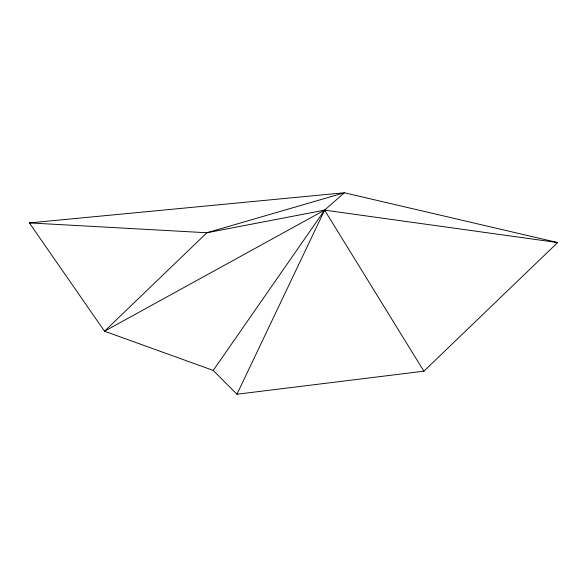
<?xml version="1.0" encoding="UTF-8"?>
<svg xmlns="http://www.w3.org/2000/svg" width="587" height="587" viewBox="0 0 587 587"><rect width="100%" height="100%" fill="white"/><g stroke="black" fill="none" stroke-linecap="round" stroke-linejoin="round"><path stroke-width="0.88" d="M236.957 394.229L324.611 210.139L344.349 192.771L557.65 242.556L423.88 371.189L236.957 394.229L213.228 370.419L104.523 331.229L29.35 222.906L344.349 192.771L206.903 232.753L29.35 222.906M213.228 370.419L324.611 210.139L557.65 242.556M324.611 210.139L104.523 331.229L206.903 232.753L324.611 210.139L423.88 371.189"/></g></svg>
